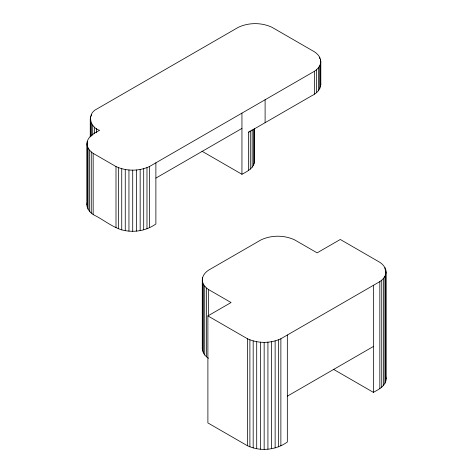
<?xml version="1.0" encoding="UTF-8"?>
<svg xmlns="http://www.w3.org/2000/svg" width="473" height="473" viewBox="0 0 473 473"><rect width="100%" height="100%" fill="white"/><g stroke="black" fill="none" stroke-linecap="round" stroke-linejoin="round"><path stroke-width="0.71" d="M155.883 162.818L155.883 223.966C146.11 230.99 133.297 232.964 121.738 229.86C111.51 226.673 103.149 219.454 93.577 214.813C90.148 212.602 87.026 209.149 86.943 204.856L86.943 143.709C87.156 136.738 94.293 133.15 99.62 130.329C90.065 127.562 86.66 114.046 96.474 109.216L238.463 27.239C248.863 22.432 261.492 22.432 271.892 27.239L314.586 51.888C317.868 54.04 320.718 57.452 320.806 61.537L320.806 84.472C320.653 89.9 315.976 93.76 311.441 95.936L248.39 132.339L248.39 170.558M86.943 204.856L87.221 202.681M208.492 358.303C205.211 356.151 202.361 352.74 202.278 348.648L202.278 279.856C202.361 275.771 205.211 272.359 208.492 270.207L261.12 239.829C271.52 235.016 284.149 235.016 294.549 239.829L317.117 252.854L340.288 239.48L379.837 262.314C383.118 264.466 385.968 267.872 386.057 271.963L386.057 378.974C385.826 386.003 378.743 389.433 373.38 392.354L333.394 369.265M202.278 348.648L202.556 346.478M201.947 151.194L241.94 174.283C247.302 171.362 254.379 167.933 254.61 160.909L254.61 128.567M320.806 61.537C320.718 65.629 317.868 69.04 314.586 71.192L149.433 166.543C139.032 171.35 126.397 171.35 115.997 166.543L93.163 153.358C89.882 151.206 87.032 147.801 86.943 143.709M386.057 271.963C385.968 276.055 383.118 279.466 379.837 281.618L280.873 338.751C270.473 343.558 257.844 343.558 247.444 338.751L207.895 315.917L207.895 422.927L244.305 443.946C257.265 452.034 275.002 450.852 287.33 442.036L287.33 335.026M248.39 132.339L250.294 130.926L250.294 169.145M155.883 178.102L241.94 128.419M207.895 315.917L231.061 302.537L208.492 289.511C205.211 287.359 202.361 283.948 202.278 279.856M287.33 396.173L373.38 346.49M385.779 376.804L386.057 378.974M320.528 82.296L320.806 84.472M254.332 158.733L254.61 160.909M385.779 269.787L385.779 381.149M384.951 267.665L384.951 269.137M384.951 276.267L384.951 383.278M383.597 278.301L383.597 385.312M381.741 280.199L381.741 387.21M379.837 281.618L379.837 388.629M373.38 285.343L373.38 392.354M320.528 59.367L320.528 86.648M319.701 57.239L319.701 58.67M319.701 65.842L319.701 88.77M318.347 67.876L318.347 90.81M316.49 69.773L316.49 92.708M314.586 71.192L314.586 94.121M280.873 338.751L280.873 445.761M278.426 339.851L278.426 446.861M275.138 340.921L275.138 447.931M271.614 341.701L271.614 448.711M267.925 342.18L267.925 449.19M265.105 99.756L265.105 122.69M264.159 342.34L264.159 449.35M260.392 342.18L260.392 449.19M256.709 341.701L256.709 448.711M254.332 128.538L254.332 163.079M253.504 129.194L253.504 165.207M253.185 340.921L253.185 447.931M252.15 129.762L252.15 167.241M249.892 339.851L249.892 446.861M247.444 338.751L247.444 445.761M241.94 113.136L241.94 174.283M208.492 289.511L208.492 315.858M206.589 288.092L206.589 356.89M204.732 286.195L204.732 354.987M203.378 284.161L203.378 352.953M202.556 277.686L202.556 350.824M149.433 166.543L149.433 227.69M146.979 167.643L146.979 228.79M143.691 168.713L143.691 229.86M140.168 169.494L140.168 230.647M136.484 169.973L136.484 231.12M132.712 170.132L132.712 231.279M128.946 169.973L128.946 231.12M125.262 169.494L125.262 230.647M121.738 168.713L121.738 229.86M118.451 167.643L118.451 228.79M115.997 166.543L115.997 227.69M96.474 128.514L96.474 132.818M94.57 127.101L94.57 133.552M93.163 153.358L93.163 214.506M92.714 125.203L92.714 135.237M91.36 114.561L91.36 115.997M91.36 123.169L91.36 136.064M91.259 151.945L91.259 213.092M90.532 116.689L90.532 136.803M90.254 118.865L90.254 136.78M89.403 150.047L89.403 211.195M88.049 148.008L88.049 209.161M87.221 141.533L87.221 207.032"/></g></svg>
